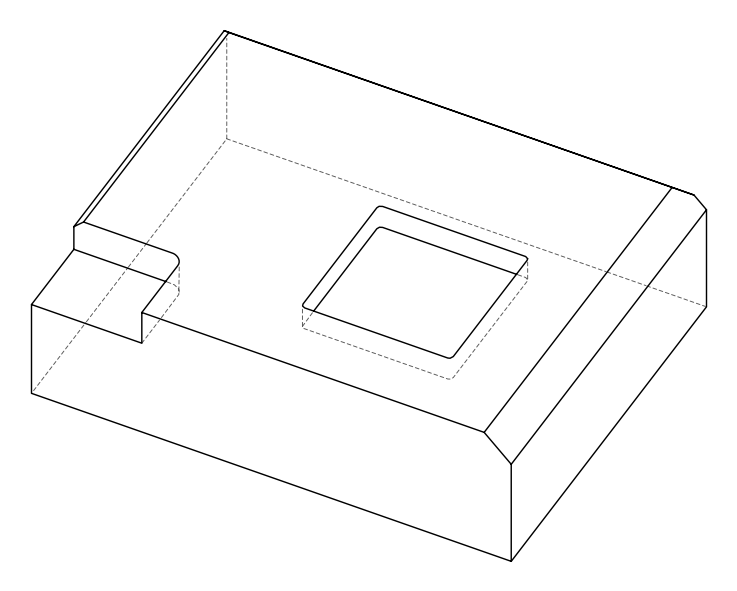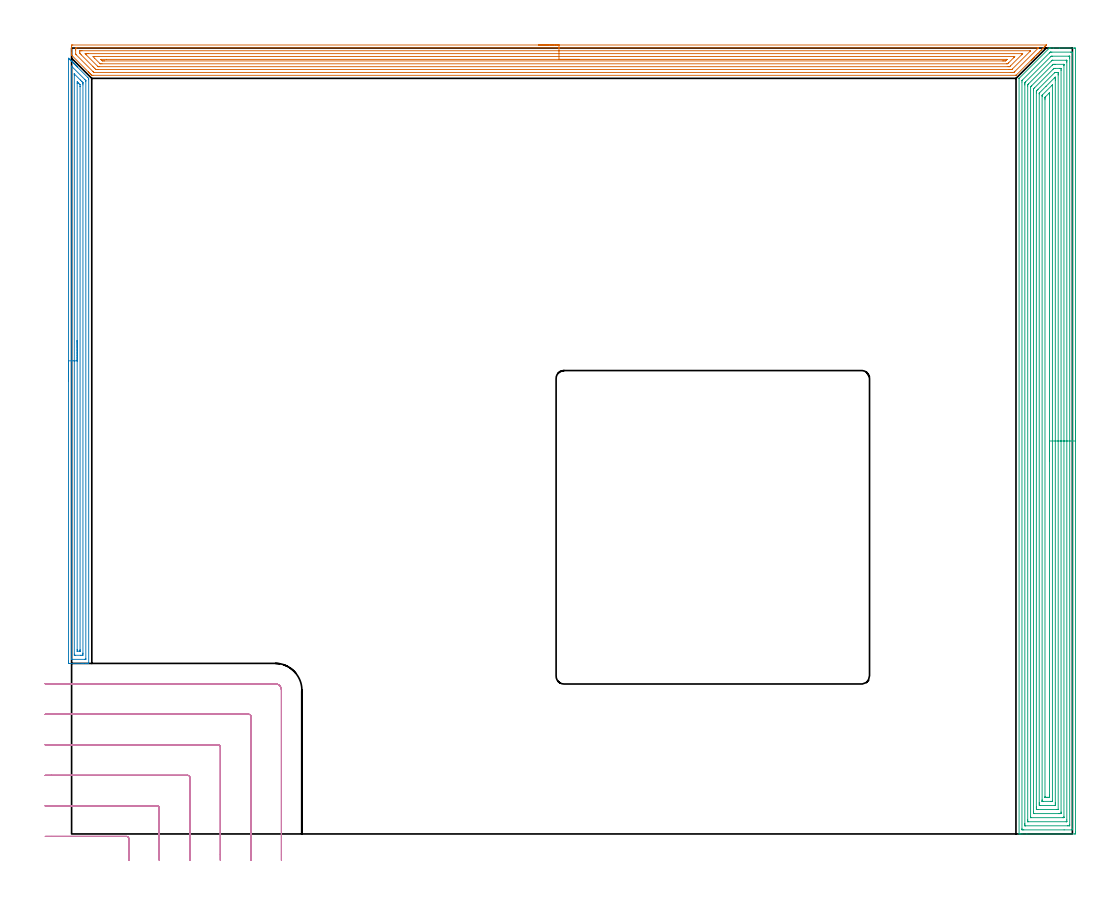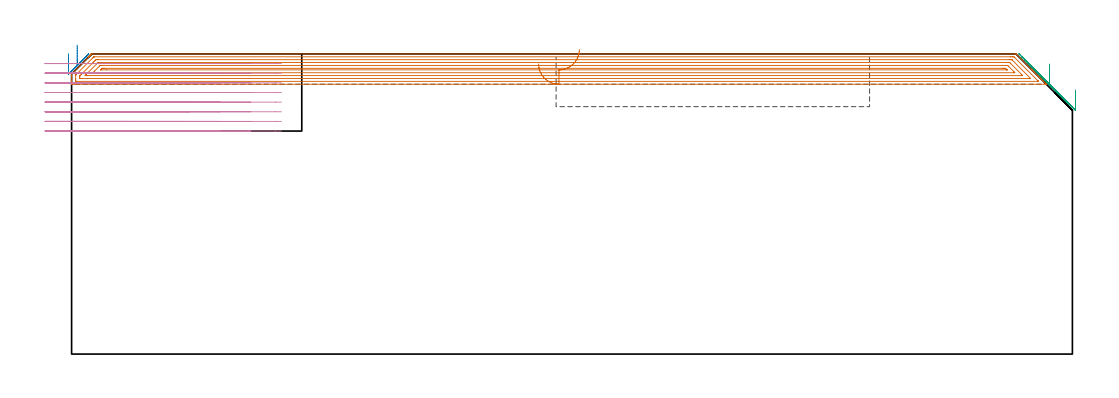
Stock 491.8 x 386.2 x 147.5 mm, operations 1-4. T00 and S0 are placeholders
(PLAN: 5 operations, 2 tool changes, 266.8 min)
(1 AREA_MILL | FG_CHAMFER_SURFACE | UGT0205_001 | 22.7 min | 53816 mm3)
(2 AREA_MILL_1 | FG_CHAMFER_SURFACE_1 | UGT0205_001 | 9.58 min | 14532 mm3)
(3 AREA_MILL_2 | FG_CHAMFER_SURFACE_2 | UGT0205_001 | 31.03 min | 146417 mm3)
(4 MILL_CORNER_NOTCH_RECTANGULAR | CORNER_NOTCH_RECTANGULAR | UGT0201_094 | Follow Part, ap 5, ae 75% | 13.55 min | 357563 mm3)
(5 MILL_RECTANGULAR_POCKET | POCKET_RECTANGULAR_STRAIGHT | NXT0201_008 | Follow Part, ap 1.5, ae 75% | 189.99 min | 614032 mm3)
(TOOL UGT0205_001 | Chamfer Mill 20 x 3 x 45 deg. | D20 FL50 Z2)
(TOOL UGT0201_094 | End mill 20 mm | D20 FL38 Z4)
(TOOL NXT0201_008 | ENDMILL 6mm [2P460-0600-NA 1630] | D6 FL26 Z6)
(OP 1 AREA_MILL)
G17 G21 G94 G90
T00 M6
G54
G17 G0 G90 X229.5 Y387.7 S1061 M3
G43 Z157.5 H0
Z142.6
G94 G1 X229.538 Z141.728 F250.
X229.652 Z140.864
X229.841 Z140.012
X230.103 Z139.18
X230.437 Z138.374
X230.84 Z137.6
X231.308 Z136.864
X231.84 Z136.172
X232.429 Z135.529
X233.072 Z134.94
X233.764 Z134.409
X234.5 Z133.94
X235.274 Z133.537
X236.08 Z133.203
X236.912 Z132.941
X237.764 Z132.752
X238.628 Z132.638
X239.5 Z132.6
X478.982 Y387.699
X478.983 Y387.695 Z132.604
X478.982 Y387.684 Z132.614
X478.936 Y387.635 Z132.663
X478.897 Y387.596 Z132.703
X478.684 Y387.383 Z132.915
X478.583 Y387.282 Z133.016
X478.386 Y387.086 Z133.214
X478.296 Y386.995 Z133.304
X478.144 Y386.843 Z133.454
X478.089 Y386.788 Z133.51
X477.456 Y386.156 Z134.144
X477.265 Y385.964 Z134.333
X476.616 Y385.316 Z134.984
X476.386 Y385.085 Z135.211
X475.777 Y384.477 Z135.823
X475.707 Y384.407 Z135.892
X475.508 Y384.206 Z136.09
X474.937 Y383.637 Z136.662
X474.814 Y383.514 Z136.785
X474.628 Y383.327 Z136.969
X474.098 Y382.798 Z137.502
X473.749 Y382.448 Z137.849
X473.258 Y381.958 Z138.342
X473.028 Y381.727 Z138.571
X472.871 Y381.569 Z138.726
X472.716 Y381.415 Z138.883
X472.582 Y381.281 Z139.017
X472.431 Y381.129 Z139.166
X472.283 Y380.982 Z139.315
X472.135 Y380.834 Z139.464
X471.992 Y380.689 Z139.606
X471.851 Y380.549 Z139.748
X471.689 Y380.388 Z139.91
X471.552 Y380.25 Z140.046
X464.129 Y372.829 Z147.471
X464.101 Y372.801 Z147.499
X464.098 Y372.8 Z147.5
X10.436
X9.894 Y372.803 Z147.489
X9.72 Y372.98 Z147.319
X9.697 Y373.003 Z147.296
X9.544 Y373.155 Z147.143
X9.481 Y373.218 Z147.079
X9.422 Y373.278 Z147.021
X9.246 Y373.453 Z146.846
X9.188 Y373.511 Z146.786
X9.133 Y373.566 Z146.733
X8.949 Y373.751 Z146.548
X8.895 Y373.804 Z146.493
X8.845 Y373.855 Z146.444
X8.651 Y374.049 Z146.25
X8.602 Y374.097 Z146.2
X8.556 Y374.143 Z146.156
X8.353 Y374.346 Z145.953
X8.309 Y374.39 Z145.908
X8.268 Y374.432 Z145.867
X0.316 Y382.383 Z137.915
X0.251 Y382.448 Z137.849
X0.073 Y382.627 Z137.673
X0.018 Y382.684 Z137.616
X0.001 Y382.708 Z137.59
X0. Y383.766 Z136.528
Y385.853 Z134.444
Y386.403 Z133.892
Y387.007 Z133.288
X0.004 Y387.282 Z133.013
X0.01 Y387.691 Z132.605
X0.194 Y387.695 Z132.602
X0.614 Y387.7 Z132.6
X239.5
Y386.286 Z134.014
X474.814 Y386.285 Z134.015
X474.935
X475.067 Y386.281 Z134.019
X475.117 Y386.279 Z134.021
X475.11 Y386.269 Z134.031
X475.034 Y386.187 Z134.113
X474.91 Y386.06 Z134.24
X474.814 Y385.964 Z134.336
X463.517 Y374.668 Z145.632
X463.205 Y374.359 Z145.941
X463.069 Y374.231 Z146.069
X462.312 Y374.217 Z146.083
X462.191 Y374.215 Z146.085
X461.419 Y374.214 Z146.086
X461.299
X11.21 Y374.215 Z146.085
X11.017 Y374.217 Z146.083
X10.97 Y374.219 Z146.081
X10.95 Y374.221 Z146.079
X10.903 Y374.259 Z146.041
X10.713 Y374.443 Z145.857
X10.437 Y374.713 Z145.587
X2.263 Y382.887 Z137.413
X2.133 Y383.022 Z137.278
X2.052 Y383.11 Z137.19
X2.01 Y383.16 Z137.14
X2.007 Y383.183 Z137.117
X2.002 Y383.279 Z137.021
X2. Y385.038 Z135.262
X2.002 Y385.524 Z134.776
X2.007 Y385.911 Z134.389
X2.023 Y386.279 Z134.021
X2.4 Y386.284 Z134.016
X2.52 Y386.285 Z134.015
X239.5 Y386.286 Z134.014
Y384.872 Z135.428
X471.012 Y384.871 Z135.429
X471.093 Y384.87 Z135.43
X471.242 Y384.866 Z135.434
X471.254 Y384.864 Z135.436
X471.249 Y384.855 Z135.445
X471.242 Y384.843 Z135.457
X462.255 Y375.855 Z144.445
X462.085 Y375.692 Z144.608
X462.025 Y375.636 Z144.664
X461.878 Y375.633 Z144.667
X461.647 Y375.63 Z144.67
X461.419 Y375.629 Z144.671
X460.756 Y375.628 Z144.672
X13.116 Y375.629 Z144.671
X12.452 Y375.63 Z144.67
X12.223 Y375.632 Z144.668
X11.998 Y375.635 Z144.665
X11.756 Y375.855 Z144.445
X11.33 Y376.272 Z144.028
X10.866 Y376.734 Z143.566
X10.437 Y377.162 Z143.138
X4.713 Y382.887 Z137.413
X4.186 Y383.418 Z136.882
X4.018 Y383.593 Z136.707
X4.009 Y383.766 Z136.534
X4.003 Y383.946 Z136.354
X4.005 Y384.645 Z135.655
X4.008 Y384.82 Z135.48
X4.021 Y384.865 Z135.435
X4.071 Y384.867 Z135.433
X4.186 Y384.869 Z135.431
X4.849 Y384.871 Z135.429
X5.079
X239.5 Y384.872 Z135.428
Y383.457 Z136.843
X466.777
X467.092 Y383.456 Z136.844
X467.272 Y383.453 Z136.847
X467.387 Y383.45 Z136.85
X467.31 Y383.366 Z136.934
X467.249 Y383.301 Z136.999
X466.839 Y382.887 Z137.413
X461.419 Y377.467 Z142.833
X461.047 Y377.1 Z143.2
X461.01 Y377.066 Z143.234
X460.99 Y377.051 Z143.249
X460.959 Y377.049 Z143.251
X460.815 Y377.045 Z143.255
X460.526 Y377.043 Z143.257
X460.212
X13.695
X13.116 Y377.045 Z143.255
X13.034 Y377.048 Z143.252
X13.014 Y377.05 Z143.25
X12.993 Y377.065 Z143.235
X12.947 Y377.106 Z143.194
X12.774 Y377.276 Z143.024
X7.162 Y382.887 Z137.413
X6.865 Y383.187 Z137.113
X6.611 Y383.45 Z136.85
X6.865 Y383.453 Z136.847
X7.18 Y383.456 Z136.844
X7.758 Y383.457 Z136.843
X8.072
X239.5
Y382.043 Z138.257
X463.17 Y382.042 Z138.258
X463.205 Y382.04 Z138.26
X463.498 Y382.008 Z138.292
X463.357 Y381.858 Z138.442
X463.205 Y381.703 Z138.597
X462.916 Y381.414 Z138.886
X460.526 Y379.024 Z141.276
X460.256 Y378.757 Z141.543
X459.982 Y378.492 Z141.808
X459.666 Y378.459 Z141.841
X459.633 Y378.458 Z141.842
X14.902 Y378.457 Z141.843
X14.037 Y378.464 Z141.836
X14.009 Y378.489 Z141.811
X14.006 Y378.492 Z141.808
X13.817 Y378.681 Z141.619
X11.33 Y381.168 Z139.132
X10.502 Y382.008 Z138.292
X11.295 Y382.042 Z138.258
X11.33 Y382.043 Z138.257
X239.5
Y380.629 Z139.671
X459.591 Y380.628 Z139.672
X459.633 Y380.627 Z139.673
X459.649 Y380.625 Z139.675
X459.66 Y380.623 Z139.677
X459.656 Y380.612 Z139.688
X459.648 Y380.599 Z139.701
X459.633 Y380.581 Z139.719
X459.466 Y380.414 Z139.886
X459.301 Y380.25 Z140.05
X459.019 Y379.975 Z140.325
X458.924 Y379.884 Z140.416
X458.74 Y379.878 Z140.422
X458.229 Y379.873 Z140.427
X457.847 Y379.872 Z140.428
X457.338 Y379.871 Z140.429
X16.18
X15.795 Y379.872 Z140.428
X15.283 Y379.875 Z140.425
X15.1 Y379.878 Z140.422
X14.902 Y380.055 Z140.245
X14.7 Y380.25 Z140.05
X14.502 Y380.45 Z139.85
X14.376 Y380.58 Z139.72
X14.339 Y380.621 Z139.679
X14.346 Y380.622 Z139.678
X14.389 Y380.625 Z139.675
X14.518 Y380.628 Z139.672
X17.196 Y380.629 Z139.671
X239.5
X240.372 Z139.709
X241.236 Z139.823
X242.088 Z140.012
X242.92 Z140.274
X243.726 Z140.608
X244.5 Z141.011
X245.236 Z141.48
X245.928 Z142.011
X246.571 Z142.6
X247.16 Z143.243
X247.692 Z143.935
X248.16 Z144.671
X248.563 Z145.445
X248.897 Z146.251
X249.159 Z147.083
X249.348 Z147.935
X249.462 Z148.8
X249.5 Z149.671
G0 Z157.5
M5
M2
(OP 2 AREA_MILL_1)
G17 G21 G94 G90
T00 M6
G54
G17 G0 G90 X-1.5 Y222.5 S1061 M3
G43 Z157.5 H0
Z147.6
G94 G1 Y222.538 Z146.728 F250.
Y222.652 Z145.864
Y222.841 Z145.012
Y223.103 Z144.18
Y223.437 Z143.374
Y223.84 Z142.6
Y224.308 Z141.864
Y224.84 Z141.172
Y225.429 Z140.529
Y226.072 Z139.94
Y226.764 Z139.408
Y227.5 Z138.94
Y228.274 Z138.537
Y229.08 Z138.203
Y229.912 Z137.941
Y230.763 Z137.752
Y231.628 Z137.638
Y232.5 Z137.6
Y380.947
X-1.498 Y381.193 Z137.601
X-1.493 Z137.606
X-1.44 Y381.141 Z137.658
X-1.223 Y380.923 Z137.877
X-0.981 Y380.683 Z138.115
X-0.898 Y380.599 Z138.201
X-0.77 Y380.47 Z138.329
X-0.686 Y380.388 Z138.41
X-0.601 Y380.301 Z138.498
X-0.476 Y380.177 Z138.623
X-0.39 Y380.092 Z138.706
X-0.303 Y380.004 Z138.796
X-0.183 Y379.883 Z138.917
X-0.095 Y379.797 Z139.001
X-0.006 Y379.706 Z139.093
X0.111 Y379.59 Z139.21
X0.2 Y379.501 Z139.296
X0.291 Y379.409 Z139.391
X0.404 Y379.296 Z139.504
X0.496 Y379.206 Z139.592
X0.589 Y379.112 Z139.688
X0.698 Y379.003 Z139.797
X0.791 Y378.911 Z139.887
X0.886 Y378.814 Z139.985
X0.991 Y378.709 Z140.091
X1.087 Y378.615 Z140.183
X1.183 Y378.517 Z140.283
X1.285 Y378.416 Z140.384
X1.382 Y378.32 Z140.478
X1.481 Y378.219 Z140.58
X1.578 Y378.122 Z140.678
X1.678 Y378.024 Z140.774
X1.778 Y377.922 Z140.878
X1.872 Y377.829 Z140.971
X1.973 Y377.729 Z141.069
X2.076 Y377.625 Z141.175
X2.165 Y377.535 Z141.265
X2.268 Y377.434 Z141.364
X2.373 Y377.327 Z141.472
X2.459 Y377.242 Z141.558
X2.564 Y377.138 Z141.66
X2.67 Y377.03 Z141.77
X2.752 Y376.948 Z141.852
X2.859 Y376.843 Z141.955
X7.881 Y371.82 Z146.978
X8.334 Y371.365 Z147.433
X8.401 Y371.295 Z147.481
X8.4 Y370.785 Z147.5
Y83.955
X8.397 Y83.81 Z147.488
X8.375 Y83.807 Z147.466
X8.039 Y83.8 Z147.138
X7.612 Z146.711
X6.995 Z146.09
X5.8 Z144.897
X5.223 Z144.316
X-0.981 Y83.801 Z138.116
X-1.214 Y83.803 Z137.883
X-1.492 Y83.808 Z137.606
X-1.494 Y83.885 Z137.603
X-1.499 Y84.401 Z137.601
X-1.5 Y84.924 Z137.6
Y232.5
X-0.086 Z139.014
X-0.085 Y377.03 Z139.015
X-0.079 Y377.239 Z139.021
X-0.072 Y377.311 Z139.028
X-0.022 Y377.266 Z139.078
X0.032 Y377.215 Z139.132
X0.22 Y377.03 Z139.32
X6.465 Y370.785 Z145.565
X6.825 Y370.419 Z145.925
X6.928 Y370.312 Z146.028
X6.979 Y370.255 Z146.079
X6.981 Y370.232 Z146.081
X6.983 Y370.123 Z146.083
X6.986 Y369.902 Z146.086
Y86.195
X6.983 Y85.965 Z146.083
X6.98 Y85.855 Z146.08
X6.978 Y85.81 Z146.078
X6.875 Y85.807 Z145.975
X6.491 Y85.801 Z145.591
X0.287 Z139.387
X0.048 Y85.805 Z139.148
X-0.047 Y85.81 Z139.053
X-0.079 Y85.814 Z139.021
X-0.081 Y85.858 Z139.019
X-0.084 Y85.964 Z139.016
X-0.086 Y86.176 Z139.014
Y232.5
X1.328 Z140.428
X1.329 Y372.92 Z140.429
X1.331 Y373.461 Z140.431
Y373.462
X1.338 Y373.461 Z140.438
X4.336 Y370.465 Z143.436
X4.908 Y369.893 Z144.008
X5.223 Y369.574 Z144.323
X5.506 Y369.283 Z144.606
X5.565 Y369.207 Z144.665
X5.568 Y369.117 Z144.668
X5.57 Y369. Z144.67
X5.571 Y368.649 Z144.671
X5.572 Y368.108 Z144.672
X5.571 Y88.862 Z144.671
X5.57 Y88.513 Z144.67
X5.564 Y87.97 Z144.664
X5.554 Y87.81 Z144.654
X5.389 Y87.802 Z144.489
X5.223 Y87.801 Z144.323
X4.505 Y87.8 Z143.605
X1.846 Z140.946
X1.678 Y87.801 Z140.778
X1.509 Y87.805 Z140.609
X1.397 Y87.81 Z140.497
X1.335 Y87.819 Z140.435
X1.333 Y87.854 Z140.433
X1.33 Y87.97 Z140.43
X1.329 Y88.321 Z140.429
X1.328 Y232.5 Z140.428
X2.743 Z141.843
Y368.82
X2.749 Y369.582 Z141.849
X2.767 Y369.573 Z141.867
X2.849 Y369.495 Z141.949
X3.016 Y369.333 Z142.116
X3.351 Y369. Z142.451
X3.45 Y368.901 Z142.55
X3.844 Y368.504 Z142.944
X4.041 Y368.302 Z143.141
X4.137 Y368.202 Z143.237
X4.15 Y368.108 Z143.25
X4.156 Y367.397 Z143.256
X4.157 Y367.216 Z143.257
Y90.646
X4.155 Y89.937 Z143.255
X4.152 Y89.834 Z143.252
X4.151 Y89.812 Z143.251
X4.132 Y89.809 Z143.232
X4.081 Y89.805 Z143.181
X3.87 Y89.802 Z142.97
X3.015 Y89.801 Z142.115
X2.82 Y89.803 Z141.92
X2.772 Y89.807 Z141.872
X2.752 Y89.81 Z141.852
X2.749 Y89.822 Z141.849
X2.747 Y89.887 Z141.847
X2.743 Y90.466 Z141.843
Y90.646
Y232.5
Y233.372 Z141.881
Y234.236 Z141.995
Y235.088 Z142.183
Y235.92 Z142.446
Y236.726 Z142.78
Y237.5 Z143.182
Y238.236 Z143.651
Y238.928 Z144.182
Y239.571 Z144.772
Y240.16 Z145.415
Y240.691 Z146.107
Y241.16 Z146.843
Y241.563 Z147.616
Y241.897 Z148.422
Y242.159 Z149.254
Y242.348 Z150.106
Y242.462 Z150.971
Y242.5 Z151.843
G0 Z157.5
M5
M2
(OP 3 AREA_MILL_2)
G17 G21 G94 G90
T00 M6
G54
G17 G0 G90 X493.3 Y203.1 S1061 M3
G43 Z157.5 H0
Z129.8
G94 G1 Y203.062 Z128.928 F250.
Y202.948 Z128.064
Y202.759 Z127.212
Y202.497 Z126.38
Y202.163 Z125.574
Y201.76 Z124.8
Y201.291 Z124.064
Y200.76 Z123.372
Y200.171 Z122.729
Y199.528 Z122.14
Y198.836 Z121.609
Y198.1 Z121.14
Y197.326 Z120.737
Y196.52 Z120.403
Y195.688 Z120.141
Y194.836 Z119.952
Y193.972 Z119.838
Y193.1 Z119.8
Y0.969
X493.299 Y0.616 Z119.801
X493.294 Y0.081 Z119.803
X493.292 Y0.008 Z119.806
X492.763 Y0. Z120.334
X469.411 Z143.684
X467.024 Z146.071
X466.351 Z146.748
X466.007 Z147.093
X465.635 Z147.456
X465.603 Y0.009 Z147.488
X465.6 Y0.169 Z147.5
Y371.293
X465.601 Y371.299 Z147.498
X465.602 Y371.302
X480.338 Y386.038 Z132.762
X480.493 Y386.197 Z132.598
X480.505 Y386.199 Z132.587
X480.673 Y386.2 Z132.42
X481.01 Z132.089
X482.449 Z130.647
X485.387 Z127.709
X492.763 Z120.334
X493.041 Y386.198 Z120.056
X493.292 Y386.19 Z119.806
X493.299 Y385.938 Z119.799
X493.3 Y193.1 Z119.8
X491.886 Z121.214
Y2.392
X491.876 Y2.01 Z121.224
X491.386 Y2.002 Z121.714
X487.727 Y2. Z125.373
X467.912 Z145.188
X467.422 Y2.002 Z145.678
X467.024 Y2.01 Z146.076
X467.015 Y2.402 Z146.085
X467.014 Y2.412 Z146.086
Y369.517
X467.024 Y370.263 Z146.076
X467.089 Y370.335 Z146.011
X467.15 Y370.4 Z145.95
X480.548 Y383.798 Z132.552
X480.891 Y384.134 Z132.209
X480.938 Y384.176 Z132.162
X481.026 Y384.19 Z132.074
X481.225 Y384.195 Z131.875
X481.713 Y384.2 Z131.387
X490.988 Z122.112
X491.478 Y384.198 Z121.622
X491.876 Y384.19 Z121.224
X491.886 Y383.798 Z121.214
Y383.788
Y193.1
X490.472 Z122.628
X490.471 Y4.709 Z122.629
X490.467 Y4.189 Z122.633
X490.464 Y4.012 Z122.636
X490.285 Y4.003 Z122.815
X490.101 Y4.001 Z122.999
X489.4 Y4. Z123.7
X468.799 Z144.301
X468.612 Y4.002 Z144.488
X468.487 Y4.006 Z144.613
X468.445 Y4.01 Z144.655
X468.435 Y4.024 Z144.665
X468.433 Y4.065 Z144.667
X468.43 Y4.189 Z144.67
X468.429 Y4.562 Z144.671
X468.428 Y5.082 Z144.672
X468.429 Y368.093 Z144.671
X468.431 Y368.613 Z144.669
X468.435 Y368.98 Z144.665
X468.447 Y369.236 Z144.653
X468.706 Y369.506 Z144.394
X468.753 Y369.554 Z144.347
X481.225 Y382.026 Z131.875
X481.402 Y382.19 Z131.698
X481.575 Y382.194 Z131.525
X481.926 Y382.199 Z131.174
X490.101 Y382.2 Z122.999
X490.288 Y382.198 Z122.812
X490.413 Y382.194 Z122.687
X490.455 Y382.19 Z122.645
X490.465 Y382.176 Z122.635
X490.467 Y382.135 Z122.633
X490.47 Y382.011 Z122.63
X490.471 Y381.638 Z122.629
X490.472 Y381.118 Z122.628
Y193.1
X489.057 Z124.043
Y6.868
X489.054 Y6.136 Z124.046
X489.05 Y6.028 Z124.05
X489.048 Y6.009 Z124.052
X489.026 Y6.007 Z124.074
X488.972 Y6.004 Z124.128
X488.757 Y6.001 Z124.343
X470.135 Z142.965
X469.928 Y6.003 Z143.172
X469.876 Y6.006 Z143.224
X469.854 Y6.01 Z143.246
X469.85 Y6.021 Z143.25
X469.848 Y6.092 Z143.252
X469.843 Y6.711 Z143.257
Y6.868
Y367.563
X469.85 Y368.176 Z143.25
X469.892 Y368.231 Z143.208
X469.977 Y368.321 Z143.123
X470.262 Y368.613 Z142.838
X481.549 Y379.899 Z131.551
X481.738 Y380.086 Z131.362
X481.808 Y380.151 Z131.292
X481.847 Y380.186 Z131.253
X481.897 Y380.19 Z131.203
X482.113 Y380.199 Z130.987
X482.138 Y380.2 Z130.962
X488.765 Y380.199 Z124.335
X488.972 Y380.197 Z124.128
X489.024 Y380.194 Z124.076
X489.046 Y380.19 Z124.054
X489.05 Y380.179 Z124.05
X489.052 Y380.108 Z124.048
X489.057 Y379.489 Z124.043
Y379.332
Y193.1
X487.643 Z125.457
Y8.449
X487.641 Y8.242 Z125.459
X487.638 Y8.104 Z125.462
X487.634 Y8.01 Z125.466
X487.6 Y8.008 Z125.5
X487.438 Y8.003 Z125.662
X487.2 Y8. Z125.9
X471.369 Y8.001 Z141.731
X471.312 Y8.003 Z141.788
X471.281 Y8.006 Z141.819
X471.269 Y8.009 Z141.831
X471.264 Y8.037 Z141.836
X471.259 Y8.448 Z141.841
X471.258 Y8.655 Z141.842
X471.257 Y366.827 Z141.843
X471.258 Y367.032 Z141.842
X471.261 Y367.102 Z141.839
X471.264 Y367.152 Z141.836
X471.288 Y367.179 Z141.812
X471.462 Y367.361 Z141.638
X471.64 Y367.541 Z141.46
X471.818 Y367.72 Z141.282
X481.879 Y377.78 Z131.221
X482.113 Y378.012 Z130.987
X482.256 Y378.149 Z130.844
X482.296 Y378.186 Z130.804
X482.357 Y378.193 Z130.743
X483. Y378.199 Z130.1
X483.237 Y378.2 Z129.863
X487.531 Y378.199 Z125.569
X487.588 Y378.197 Z125.512
X487.619 Y378.194 Z125.481
X487.631 Y378.191 Z125.469
X487.636 Y378.163 Z125.464
X487.641 Y377.752 Z125.459
X487.643 Y377.545 Z125.457
Y193.1
X486.229 Z126.871
Y10.765
X486.227 Y10.441 Z126.873
X486.224 Y10.156 Z126.876
X486.222 Y10.023 Z126.878
X486.092 Y10.009 Z127.008
X485.663 Y10.004 Z127.437
X485.213 Y10. Z127.887
X473.237 Y10.001 Z139.863
X472.784 Y10.004 Z140.316
X472.688 Y10.01 Z140.412
X472.678 Y10.02 Z140.422
X472.675 Y10.05 Z140.425
X472.673 Y10.116 Z140.427
X472.672 Y10.441 Z140.428
X472.671 Y11.011 Z140.429
Y365.61
X472.673 Y365.934 Z140.427
X472.676 Y366.075 Z140.424
X472.678 Y366.108 Z140.422
X472.693 Y366.134 Z140.407
X472.737 Y366.182 Z140.363
X472.862 Y366.312 Z140.238
X473.237 Y366.69 Z139.863
X482.307 Y375.759 Z130.793
X482.656 Y376.105 Z130.444
X482.706 Y376.151 Z130.394
X482.737 Y376.177 Z130.363
X482.782 Y376.19 Z130.318
X483. Y376.194 Z130.1
X483.45 Y376.199 Z129.65
X485.663 Z127.437
X486.116 Y376.196 Z126.984
X486.212 Y376.19 Z126.888
X486.222 Y376.18 Z126.878
X486.225 Y376.15 Z126.875
X486.227 Y376.084 Z126.873
X486.229 Y375.759 Z126.871
Y375.189
Y193.1
X484.815 Z128.285
X484.814 Y12.148 Z128.286
X484.811 Y12.069 Z128.289
X484.808 Y12.02 Z128.292
X484.8 Y12.01 Z128.3
X484.775 Y12.008 Z128.325
X484.113 Y12.001 Z128.987
X475.012 Z138.088
X474.347 Y12.004 Z138.753
X474.125 Y12.01 Z138.975
X474.092 Y12.227 Z139.008
X474.089 Y12.263 Z139.011
X474.085 Y13.121 Z139.015
Y13.16
Y364.187
X474.09 Y365.04 Z139.01
X474.091 Y365.074 Z139.009
X474.125 Y365.116 Z138.975
X474.529 Y365.527 Z138.571
X474.931 Y365.934 Z138.169
X483. Y374.002 Z130.1
X483.175 Y374.166 Z129.925
X483.209 Y374.19 Z129.891
X483.249 Y374.194 Z129.851
X483.331 Y374.197 Z129.769
X483.662 Y374.2 Z129.438
X483.888 Y374.199 Z129.212
X484.553 Y374.196 Z128.547
X484.775 Y374.19 Z128.325
X484.808 Y373.972 Z128.292
X484.811 Y373.937 Z128.289
X484.815 Y373.079 Z128.285
Y373.04
Y193.1
X483.4 Z129.7
Y15.398
Y14.907
X483.398 Y14.507 Z129.702
X483.393 Y14.014 Z129.707
X483.014 Y14. Z130.086
X483. Z130.1
X475.9 Y14.001 Z137.2
X475.507 Y14.014 Z137.593
X475.503 Y14.413 Z137.597
X475.5 Y14.907 Z137.6
Y15.31
Y363.656
X475.503 Y363.902 Z137.597
X475.506 Y364.023 Z137.594
X475.508 Y364.05 Z137.592
X475.532 Y364.077 Z137.568
X475.595 Y364.147 Z137.505
X478.864 Y367.417 Z134.236
X483. Y371.552 Z130.1
X483.32 Y371.864 Z129.78
X483.38 Y371.922 Z129.72
X483.394 Y371.853 Z129.707
X483.396 Y371.788 Z129.704
X483.399 Y371.293 Z129.701
X483.4 Y370.89 Z129.7
Y370.4
Y193.1
X481.986 Z131.114
X481.985 Y16.31 Z131.115
X481.984 Y16.119 Z131.116
X481.981 Y16.025 Z131.119
X481.979 Y16.01 Z131.121
X481.959 Y16.006 Z131.141
X481.912 Y16.002 Z131.188
X481.225 Y16. Z131.875
X481.027 Z132.073
X477.476 Y16.001 Z135.624
X476.956 Y16.008 Z136.144
X476.929 Y16.01 Z136.171
X476.921 Y16.03 Z136.179
X476.918 Y16.104 Z136.182
X476.916 Y16.258 Z136.184
X476.914 Y16.566 Z136.186
Y16.693
Y362.361
X476.918 Y362.744 Z136.182
X476.921 Y362.935 Z136.179
X476.928 Y363.02 Z136.172
X476.972 Y363.068 Z136.128
X477.152 Y363.254 Z135.948
X481.729 Y367.832 Z131.371
X481.867 Y367.968 Z131.233
X481.972 Y368.067 Z131.128
X481.977 Y368.071 Z131.123
X481.979 Y368.062 Z131.121
X481.983 Y367.992 Z131.117
X481.986 Y367.848 Z131.114
Y193.1
X480.572 Z132.528
Y19.137
X480.571 Y18.48 Z132.529
X480.569 Y18.247 Z132.531
X480.565 Y18.018 Z132.535
X480.338 Y18.01 Z132.762
X479.925 Y18.002 Z133.175
X479.45 Y18. Z133.65
X479.039 Z134.061
X478.562 Y18.001 Z134.538
X478.404 Y18.003 Z134.696
X478.347 Y18.007 Z134.753
X478.336 Y18.009 Z134.764
X478.334 Y18.031 Z134.766
X478.331 Y18.087 Z134.769
X478.329 Y18.244 Z134.771
X478.328 Y360.811 Z134.772
X478.329 Y361.468 Z134.771
X478.331 Y361.701 Z134.769
X478.335 Y361.939 Z134.765
X478.342 Y361.985 Z134.758
X478.362 Y362.009 Z134.738
X478.415 Y362.065 Z134.685
X478.562 Y362.217 Z134.538
X478.634 Y362.289 Z134.466
X480.338 Y363.992 Z132.762
X480.415 Y364.069 Z132.685
X480.495 Y364.147 Z132.605
X480.528 Y364.174 Z132.572
X480.565 Y364.201 Z132.535
X480.567 Y364.147 Z132.533
X480.571 Y364.007 Z132.529
X480.572 Y363.912 Z132.528
Y363.254
Y193.1
Y192.228 Z132.566
Y191.363 Z132.68
Y190.512 Z132.869
Y189.68 Z133.131
Y188.874 Z133.465
Y188.1 Z133.868
Y187.364 Z134.336
Y186.672 Z134.868
Y186.029 Z135.457
Y185.44 Z136.1
Y184.908 Z136.792
Y184.44 Z137.528
Y184.037 Z138.302
Y183.703 Z139.108
Y183.441 Z139.94
Y183.252 Z140.791
Y183.138 Z141.656
Y183.1 Z142.528
G0 Z157.5
M5
M2
(OP 4 MILL_CORNER_NOTCH_RECTANGULAR)
G17 G21 G94 G90
T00 M6
G54
G17 G0 G90 X28.1 Y-13. S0 M3
G43 Z157.5 H0
Z142.762
G94 G1 Y-10. F250.
Y-2.193 F500.
G3 X27.107 Y-1.2 R1.
G1 X-9.928
X-12.928 F250.
G0 Z157.5
X43.1 Y-13.
Z142.762
G1 Y-10.
Y12.806 F500.
G3 X42.106 Y13.8 R1.
G1 X-10.
X-13. F250.
G0 Z157.5
X58.1 Y-13.
Z142.762
G1 Y-10.
Y27.806 F500.
G3 X57.106 Y28.8 R1.
G1 X-10.
X-13. F250.
G0 Z157.5
X73.1 Y-13.
Z142.762
G1 Y-10.
Y42.806 F500.
G3 X72.106 Y43.8 R1.
G1 X-10.
X-13. F250.
G0 Z157.5
X88.1 Y-13.
Z142.762
G1 Y-10.
Y57.805 F500.
G3 X87.105 Y58.8 R1.
G1 X-10.
X-13. F250.
G0 Z157.5
X103.1 Y-13.
Z142.762
G1 Y-10.
Y70.8 F500.
G3 X100.1 Y73.8 R3.
G1 X-10.
X-13. F250.
G0 Z157.5
X28.1 Y-13.
Z138.025
G1 Y-10.
Y-2.193 F500.
G3 X27.107 Y-1.2 R1.
G1 X-9.928
X-12.928 F250.
G0 Z157.5
X43.1 Y-13.
Z138.025
G1 Y-10.
Y12.806 F500.
G3 X42.106 Y13.8 R1.
G1 X-10.
X-13. F250.
G0 Z157.5
X58.1 Y-13.
Z138.025
G1 Y-10.
Y27.806 F500.
G3 X57.106 Y28.8 R1.
G1 X-10.
X-13. F250.
G0 Z157.5
X73.1 Y-13.
Z138.025
G1 Y-10.
Y42.805 F500.
G3 X72.105 Y43.8 R1.
G1 X-10.
X-13. F250.
G0 Z157.5
X88.1 Y-13.
Z138.025
G1 Y-10.
Y57.805 F500.
G3 X87.105 Y58.8 R1.
G1 X-10.
X-13. F250.
G0 Z157.5
X103.1 Y-13.
Z138.025
G1 Y-10.
Y70.8 F500.
G3 X100.1 Y73.8 R3.
G1 X-10.
X-13. F250.
G0 Z157.5
X28.1 Y-13.
Z133.287
G1 Y-10.
Y-2.193 F500.
G3 X27.107 Y-1.2 R1.
G1 X-9.928
X-12.928 F250.
G0 Z157.5
X43.1 Y-13.
Z133.287
G1 Y-10.
Y12.806 F500.
G3 X42.106 Y13.8 R1.
G1 X-10.
X-13. F250.
G0 Z157.5
X58.1 Y-13.
Z133.287
G1 Y-10.
Y27.806 F500.
G3 X57.106 Y28.8 R1.
G1 X-10.
X-13. F250.
G0 Z157.5
X73.1 Y-13.
Z133.287
G1 Y-10.
Y42.806 F500.
G3 X72.106 Y43.8 R1.
G1 X-10.
X-13. F250.
G0 Z157.5
X88.1 Y-13.
Z133.287
G1 Y-10.
Y57.805 F500.
G3 X87.105 Y58.8 R1.
G1 X-10.
X-13. F250.
G0 Z157.5
X103.1 Y-13.
Z133.287
G1 Y-10.
Y70.8 F500.
G3 X100.1 Y73.8 R3.
G1 X-10.
X-13. F250.
G0 Z157.5
X28.1 Y-13.
Z128.55
G1 Y-10.
Y-2.193 F500.
G3 X27.107 Y-1.2 R1.
G1 X-9.928
X-12.928 F250.
G0 Z157.5
X43.1 Y-13.
Z128.55
G1 Y-10.
Y12.806 F500.
G3 X42.106 Y13.8 R1.
G1 X-10.
X-13. F250.
G0 Z157.5
X58.1 Y-13.
Z128.55
G1 Y-10.
Y27.806 F500.
G3 X57.106 Y28.8 R1.
G1 X-10.
X-13. F250.
G0 Z157.5
X73.1 Y-13.
Z128.55
G1 Y-10.
Y42.806 F500.
G3 X72.106 Y43.8 R1.
G1 X-10.
X-13. F250.
G0 Z157.5
X88.1 Y-13.
Z128.55
G1 Y-10.
Y57.805 F500.
G3 X87.105 Y58.8 R1.
G1 X-10.
X-13. F250.
G0 Z157.5
X103.1 Y-13.
Z128.55
G1 Y-10.
Y70.8 F500.
G3 X100.1 Y73.8 R3.
G1 X-10.
X-13. F250.
G0 Z157.5
X28.1 Y-13.
Z123.812
G1 Y-10.
Y-2.193 F500.
G3 X27.107 Y-1.2 R1.
G1 X-9.928
X-12.928 F250.
G0 Z157.5
X43.1 Y-13.
Z123.812
G1 Y-10.
Y12.806 F500.
G3 X42.106 Y13.8 R1.
G1 X-10.
X-13. F250.
G0 Z157.5
X58.1 Y-13.
Z123.812
G1 Y-10.
Y27.806 F500.
G3 X57.106 Y28.8 R1.
G1 X-10.
X-13. F250.
G0 Z157.5
X73.1 Y-13.
Z123.812
G1 Y-10.
Y42.805 F500.
G3 X72.105 Y43.8 R1.
G1 X-10.
X-13. F250.
G0 Z157.5
X88.1 Y-13.
Z123.812
G1 Y-10.
Y57.805 F500.
G3 X87.105 Y58.8 R1.
G1 X-10.
X-13. F250.
G0 Z157.5
X103.1 Y-13.
Z123.812
G1 Y-10.
Y70.8 F500.
G3 X100.1 Y73.8 R3.
G1 X-10.
X-13. F250.
G0 Z157.5
X28.1 Y-13.
Z119.075
G1 Y-10.
Y-2.193 F500.
G3 X27.107 Y-1.2 R1.
G1 X-9.928
X-12.928 F250.
G0 Z157.5
X43.1 Y-13.
Z119.075
G1 Y-10.
Y12.806 F500.
G3 X42.106 Y13.8 R1.
G1 X-10.
X-13. F250.
G0 Z157.5
X58.1 Y-13.
Z119.075
G1 Y-10.
Y27.806 F500.
G3 X57.106 Y28.8 R1.
G1 X-10.
X-13. F250.
G0 Z157.5
X73.1 Y-13.
Z119.075
G1 Y-10.
Y42.806 F500.
G3 X72.106 Y43.8 R1.
G1 X-10.
X-13. F250.
G0 Z157.5
X88.1 Y-13.
Z119.075
G1 Y-10.
Y57.805 F500.
G3 X87.105 Y58.8 R1.
G1 X-10.
X-13. F250.
G0 Z157.5
X103.1 Y-13.
Z119.075
G1 Y-10.
Y70.8 F500.
G3 X100.1 Y73.8 R3.
G1 X-10.
X-13. F250.
G0 Z157.5
X28.1 Y-13.
Z114.337
G1 Y-10.
Y-2.193 F500.
G3 X27.107 Y-1.2 R1.
G1 X-9.928
X-12.928 F250.
G0 Z157.5
X43.1 Y-13.
Z114.337
G1 Y-10.
Y12.806 F500.
G3 X42.106 Y13.8 R1.
G1 X-10.
X-13. F250.
G0 Z157.5
X58.1 Y-13.
Z114.337
G1 Y-10.
Y27.806 F500.
G3 X57.106 Y28.8 R1.
G1 X-10.
X-13. F250.
G0 Z157.5
X73.1 Y-13.
Z114.337
G1 Y-10.
Y42.806 F500.
G3 X72.106 Y43.8 R1.
G1 X-10.
X-13. F250.
G0 Z157.5
X88.1 Y-13.
Z114.337
G1 Y-10.
Y57.805 F500.
G3 X87.105 Y58.8 R1.
G1 X-10.
X-13. F250.
G0 Z157.5
X103.1 Y-13.
Z114.337
G1 Y-10.
Y70.8 F500.
G3 X100.1 Y73.8 R3.
G1 X-10.
X-13. F250.
G0 Z157.5
X28.1 Y-13.
Z109.6
G1 Y-10.
Y-2.193 F500.
G3 X27.107 Y-1.2 R1.
G1 X-9.928
X-12.928 F250.
G0 Z157.5
X43.1 Y-13.
Z109.6
G1 Y-10.
Y12.806 F500.
G3 X42.106 Y13.8 R1.
G1 X-10.
X-13. F250.
G0 Z157.5
X58.1 Y-13.
Z109.6
G1 Y-10.
Y27.806 F500.
G3 X57.106 Y28.8 R1.
G1 X-10.
X-13. F250.
G0 Z157.5
X73.1 Y-13.
Z109.6
G1 Y-10.
Y42.806 F500.
G3 X72.106 Y43.8 R1.
G1 X-10.
X-13. F250.
G0 Z157.5
X88.1 Y-13.
Z109.6
G1 Y-10.
Y57.805 F500.
G3 X87.105 Y58.8 R1.
G1 X-10.
X-13. F250.
G0 Z157.5
X103.1 Y-13.
Z109.6
G1 Y-10.
Y70.8 F500.
G3 X100.1 Y73.8 R3.
G1 X-10.
X-13. F250.
G0 Z157.5
M5
M2
